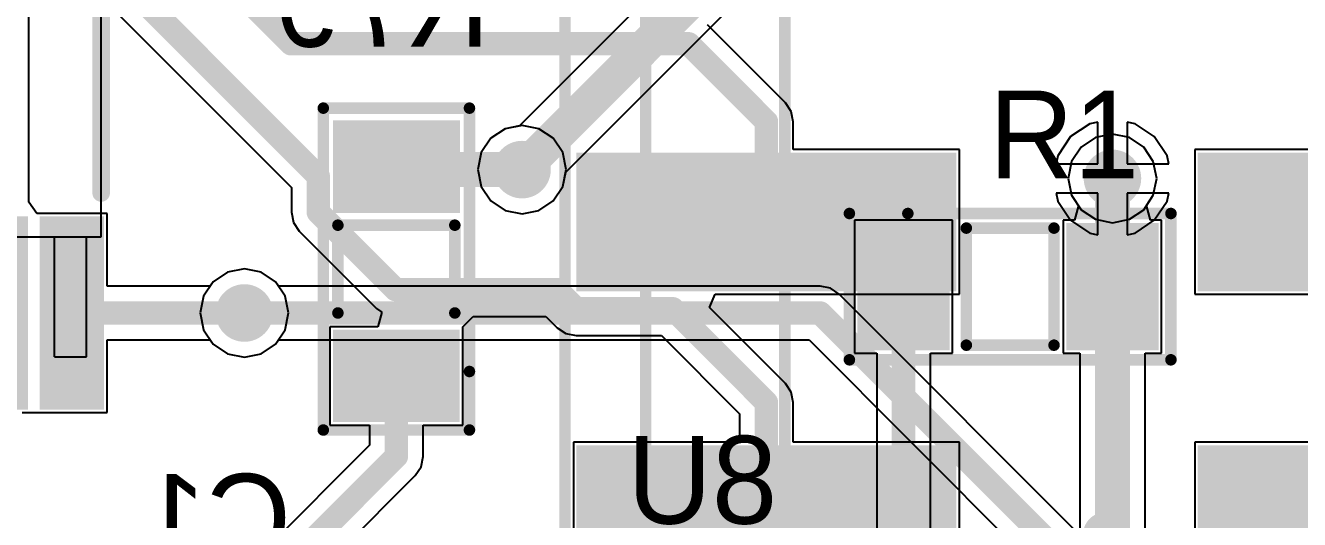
# Model space of a CAD drawing. Header units: millimetres. Extents: x 3.6 to 6.79, y 1.07 to 2.73.
# Drawn here: x 3.8921 to 4.328, y 2.0874 to 2.2562 of the extents above; entities that cross this region are included whole.
import ezdxf

# ---------------------------------------------------------------- set-up
doc = ezdxf.new("R2010")
doc.units = ezdxf.units.MM
doc.header["$MEASUREMENT"] = 0
for name, color, linetype in [('BottomLayer', 5, 'Continuous'), ('BottomOverlay', 54, 'Continuous'), ('BottomPaste', 16, 'Continuous'), ('BottomSolder', 6, 'Continuous'), ('Mechanical11', 56, 'Continuous'), ('Mechanical13', 56, 'Continuous'), ('Mechanical15', 56, 'Continuous'), ('MidLayer1', 16, 'Continuous'), ('MidLayer2', 76, 'Continuous'), ('MultiLayer', 9, 'Continuous'), ('TopLayer', 1, 'Continuous'), ('TopOverlay', 2, 'Continuous'), ('TopPaste', 8, 'Continuous'), ('TopSolder', 216, 'Continuous'), ('ViaHoleLayer', 16, 'Continuous')]:
    doc.layers.add(name, color=color, linetype=linetype)

# ---------------------------------------------------------------- blocks, each defined once
blk = doc.blocks.new('61031621121_B_11')
at = {"layer": 'BottomLayer'}
for points in [[(0.13031, 0.04528), (0.16969, 0.04528), (0.13031, 0.16732), (0.16969, 0.16732)], [(0.23031, 0.04528), (0.26969, 0.04528), (0.23031, 0.16732), (0.26969, 0.16732)], [(0.13031, -0.16732), (0.16969, -0.16732), (0.13031, -0.04528), (0.16969, -0.04528)], [(0.23031, -0.16732), (0.26969, -0.16732), (0.23031, -0.04528), (0.26969, -0.04528)]]:
    blk.add_solid(points, dxfattribs=at)
at = {"layer": 'BottomPaste'}
for points in [[(0.13031, 0.04528), (0.16969, 0.04528), (0.13031, 0.16732), (0.16969, 0.16732)], [(0.23031, 0.04528), (0.26969, 0.04528), (0.23031, 0.16732), (0.26969, 0.16732)], [(0.13031, -0.16732), (0.16969, -0.16732), (0.13031, -0.04528), (0.16969, -0.04528)], [(0.23031, -0.16732), (0.26969, -0.16732), (0.23031, -0.04528), (0.26969, -0.04528)]]:
    blk.add_solid(points, dxfattribs=at)
at = {"layer": 'BottomSolder'}
for points in [[(0.12632, 0.04128), (0.17369, 0.04128), (0.12632, 0.17132), (0.17369, 0.17132)], [(0.22631, 0.04128), (0.27369, 0.04128), (0.22631, 0.17132), (0.27369, 0.17132)], [(0.12632, -0.17132), (0.17369, -0.17132), (0.12632, -0.04128), (0.17369, -0.04128)], [(0.22631, -0.17132), (0.27369, -0.17132), (0.22631, -0.04128), (0.27369, -0.04128)]]:
    blk.add_solid(points, dxfattribs=at)
at = {"layer": 'Mechanical11', "const_width": 0.00394}
blk.add_lwpolyline([(-0.4, 0.1), (0.4, 0.1)], dxfattribs=at)
at = {"layer": 'Mechanical13', "const_width": 0.00394}
blk.add_lwpolyline([(-0.4, 0.14764), (0.4, 0.14764)], dxfattribs=at)
at = {"layer": 'Mechanical15', "const_width": 0.00394}
blk.add_lwpolyline([(-0.40787, 0.1752), (0.40787, 0.1752)], dxfattribs=at)
blk = doc.blocks.new('RES_SMD_0603_B_34')
at = {"layer": 'BottomLayer'}
for points in [[(-0.04681, -0.01772), (-0.02319, -0.01772), (-0.04681, 0.01772), (-0.02319, 0.01772)], [(0.02468, -0.01772), (0.0483, -0.01772), (0.02468, 0.01771), (0.0483, 0.01771)]]:
    blk.add_solid(points, dxfattribs=at)
at = {"layer": 'BottomOverlay', "const_width": 0.00394}
for points in [[(0.035, 0.025), (-0.055, 0.025)], [(-0.055, -0.025), (-0.055, 0.025)], [(0.055, 0.025), (0.035, 0.025)], [(0.055, -0.025), (0.055, 0.025)], [(0.015, 0.02), (-0.015, 0.02)], [(-0.015, -0.02), (-0.015, 0.02)], [(0.015, -0.02), (0.015, 0.02)], [(0.015, -0.02), (-0.015, -0.02)], [(0.055, -0.025), (-0.055, -0.025)]]:
    blk.add_lwpolyline(points, dxfattribs=at)
at = {"layer": 'BottomOverlay', "const_width": 0.00197}
for points in [[(-0.05599, 0.025, 1), (-0.05402, 0.025, 1)], [(-0.05599, 0.025, 1), (-0.05402, 0.025, 1)], [(0.03401, 0.025, 1), (0.03598, 0.025, 1)], [(0.03401, 0.025, 1), (0.03598, 0.025, 1)], [(0.05401, 0.025, 1), (0.05598, 0.025, 1)], [(0.05401, 0.025, 1), (0.05598, 0.025, 1)], [(-0.01599, 0.02, 1), (-0.01402, 0.02, 1)], [(-0.01599, 0.02, 1), (-0.01402, 0.02, 1)], [(0.01401, 0.02, 1), (0.01598, 0.02, 1)], [(0.01401, 0.02, 1), (0.01598, 0.02, 1)], [(-0.01599, -0.02, 1), (-0.01402, -0.02, 1)], [(-0.01599, -0.02, 1), (-0.01402, -0.02, 1)], [(0.01401, -0.02, 1), (0.01598, -0.02, 1)], [(0.01401, -0.02, 1), (0.01598, -0.02, 1)], [(-0.05599, -0.025, 1), (-0.05402, -0.025, 1)], [(-0.05599, -0.025, 1), (-0.05402, -0.025, 1)], [(0.05401, -0.025, 1), (0.05598, -0.025, 1)], [(0.05401, -0.025, 1), (0.05598, -0.025, 1)]]:
    blk.add_lwpolyline(points, format="xyb", close=True, dxfattribs=at)
at = {"layer": 'BottomPaste'}
for points in [[(-0.04681, -0.01772), (-0.02319, -0.01772), (-0.04681, 0.01772), (-0.02319, 0.01772)], [(0.02468, -0.01772), (0.0483, -0.01772), (0.02468, 0.01771), (0.0483, 0.01771)]]:
    blk.add_solid(points, dxfattribs=at)
at = {"layer": 'BottomSolder'}
for points in [[(-0.05081, -0.02172), (-0.01919, -0.02172), (-0.05081, 0.02172), (-0.01919, 0.02172)], [(0.02068, -0.02172), (0.0523, -0.02172), (0.02068, 0.02171), (0.0523, 0.02171)]]:
    blk.add_solid(points, dxfattribs=at)
blk = doc.blocks.new('RES_SMD_0603_102')
at = {"layer": 'TopLayer'}
for points in [[(-0.04681, -0.01772), (-0.02319, -0.01772), (-0.04681, 0.01772), (-0.02319, 0.01772)], [(0.02468, -0.01771), (0.0483, -0.01771), (0.02468, 0.01772), (0.0483, 0.01772)]]:
    blk.add_solid(points, dxfattribs=at)
at = {"layer": 'TopOverlay', "const_width": 0.00394}
for points in [[(0.055, 0.025), (-0.055, 0.025)], [(-0.055, 0.025), (-0.055, -0.025)], [(0.055, 0.025), (0.055, -0.025)], [(0.015, 0.02), (-0.015, 0.02)], [(-0.015, 0.02), (-0.015, -0.02)], [(0.015, 0.02), (0.015, -0.02)], [(0.015, -0.02), (-0.015, -0.02)], [(0.035, -0.025), (-0.055, -0.025)], [(0.055, -0.025), (0.035, -0.025)]]:
    blk.add_lwpolyline(points, dxfattribs=at)
at = {"layer": 'TopOverlay', "const_width": 0.00197}
for points in [[(-0.05599, 0.025, 1), (-0.05402, 0.025, 1)], [(-0.05599, 0.025, 1), (-0.05402, 0.025, 1)], [(0.05401, 0.025, 1), (0.05598, 0.025, 1)], [(0.05401, 0.025, 1), (0.05598, 0.025, 1)], [(-0.01599, 0.02, 1), (-0.01402, 0.02, 1)], [(-0.01599, 0.02, 1), (-0.01402, 0.02, 1)], [(0.01401, 0.02, 1), (0.01598, 0.02, 1)], [(0.01401, 0.02, 1), (0.01598, 0.02, 1)], [(-0.01599, -0.02, 1), (-0.01402, -0.02, 1)], [(-0.01599, -0.02, 1), (-0.01402, -0.02, 1)], [(0.01401, -0.02, 1), (0.01598, -0.02, 1)], [(0.01401, -0.02, 1), (0.01598, -0.02, 1)], [(-0.05599, -0.025, 1), (-0.05402, -0.025, 1)], [(-0.05599, -0.025, 1), (-0.05402, -0.025, 1)], [(0.03401, -0.025, 1), (0.03598, -0.025, 1)], [(0.03401, -0.025, 1), (0.03598, -0.025, 1)], [(0.05401, -0.025, 1), (0.05598, -0.025, 1)], [(0.05401, -0.025, 1), (0.05598, -0.025, 1)]]:
    blk.add_lwpolyline(points, format="xyb", close=True, dxfattribs=at)
at = {"layer": 'TopPaste'}
for points in [[(-0.04681, -0.01772), (-0.02319, -0.01772), (-0.04681, 0.01772), (-0.02319, 0.01772)], [(0.02468, -0.01771), (0.0483, -0.01771), (0.02468, 0.01772), (0.0483, 0.01772)]]:
    blk.add_solid(points, dxfattribs=at)
at = {"layer": 'TopSolder'}
for points in [[(-0.05081, -0.02172), (-0.01919, -0.02172), (-0.05081, 0.02172), (-0.01919, 0.02172)], [(0.02068, -0.02171), (0.0523, -0.02171), (0.02068, 0.02172), (0.0523, 0.02172)]]:
    blk.add_solid(points, dxfattribs=at)
blk = doc.blocks.new('SOP65P640X110_16N_B_147')
at = {"layer": 'BottomLayer'}
blk.add_solid([(0.086, 0.083), (0.144, 0.083), (0.086, 0.097), (0.144, 0.097)], dxfattribs=at)
at = {"layer": 'BottomOverlay', "const_width": 0.006}
blk.add_lwpolyline([(0.074, 0.1), (-0.074, 0.1)], dxfattribs=at)
at = {"layer": 'BottomOverlay', "const_width": 0.003}
blk.add_lwpolyline([(0.0725, 0.1, 1), (0.0755, 0.1, 1)], format="xyb", close=True, dxfattribs=at)
at = {"layer": 'BottomPaste'}
blk.add_solid([(0.086, 0.083), (0.144, 0.083), (0.086, 0.097), (0.144, 0.097)], dxfattribs=at)
at = {"layer": 'BottomSolder'}
for points in [[(0.082, 0.079), (0.148, 0.079), (0.082, 0.101), (0.148, 0.101)], [(0.082, 0.053), (0.148, 0.053), (0.082, 0.075), (0.148, 0.075)]]:
    blk.add_solid(points, dxfattribs=at)
at = {"layer": 'Mechanical13'}
for points in [[(0.089, 0.1), (-0.089, 0.1)], [(0.089, -0.1), (0.089, 0.1)], [(0.13, 0.095), (0.089, 0.095)], [(0.089, 0.084), (0.089, 0.095)], [(0.13, 0.084), (0.13, 0.095)], [(0.13, 0.084), (0.089, 0.084)]]:
    blk.add_lwpolyline(points, dxfattribs=at)
for points in [[(0.089, 0.1, 1), (0.089, 0.1, 1)], [(0.089, 0.1, 1), (0.089, 0.1, 1)], [(0.089, 0.095, 1), (0.089, 0.095, 1)], [(0.089, 0.095, 1), (0.089, 0.095, 1)], [(0.13, 0.095, 1), (0.13, 0.095, 1)], [(0.13, 0.095, 1), (0.13, 0.095, 1)], [(0.089, 0.084, 1), (0.089, 0.084, 1)], [(0.089, 0.084, 1), (0.089, 0.084, 1)], [(0.13, 0.084, 1), (0.13, 0.084, 1)], [(0.13, 0.084, 1), (0.13, 0.084, 1)]]:
    blk.add_lwpolyline(points, format="xyb", close=True, dxfattribs=at)
blk = doc.blocks.new('SOIC127P599X175_8N_150')
at = {"layer": 'Mechanical13'}
for points, const_width in [([(-0.15512, 0.09075, 1), (-0.16299, 0.09075, 1)], 0.00787), ([(-0.16496, 0.09075, 1), (-0.16102, 0.09075, 1)], 0.00394)]:
    blk.add_lwpolyline(points, format="xyb", close=True, dxfattribs=dict(at, const_width=const_width))
at = {"layer": 'TopOverlay'}
for points, const_width in [([(-0.15512, 0.09075, 1), (-0.16299, 0.09075, 1)], 0.00787), ([(-0.16496, 0.09075, 1), (-0.16102, 0.09075, 1)], 0.00394)]:
    blk.add_lwpolyline(points, format="xyb", close=True, dxfattribs=dict(at, const_width=const_width))

msp = doc.modelspace()

# ---------------------------------------------------------------- linework, layer by layer
at = {"layer": 'BottomLayer'}
for p, q in [((3.9047, 2.27932), (3.98311, 2.20092)), ((3.89322, 2.19585), (3.89322, 2.26964)), ((4.15211, 2.22987), (4.12549, 2.25649)), ((4.1541, 2.22689), (4.15211, 2.22987)), ((4.1548, 2.22338), (4.1541, 2.22689)), ((4.1548, 2.21383), (4.1548, 2.22338)), ((4.264, 2.21913), (4.25821, 2.21798)), ((4.26979, 2.21798), (4.264, 2.21913)), ((4.2533, 2.2147), (4.25002, 2.20979)), ((4.25821, 2.21798), (4.2533, 2.2147)), ((4.2747, 2.2147), (4.26979, 2.21798)), ((4.27798, 2.20979), (4.2747, 2.2147)), ((4.21165, 2.21383), (4.1548, 2.21383)), ((4.21165, 2.16446), (4.21165, 2.21383)), ((4.34904, 2.21383), (4.2922, 2.21383)), ((4.2922, 2.21383), (4.2922, 2.16446)), ((4.25002, 2.20979), (4.24887, 2.204)), ((4.27914, 2.204), (4.27798, 2.20979)), ((4.24887, 2.204), (4.25002, 2.19821)), ((4.27798, 2.19821), (4.27914, 2.204)), ((3.98311, 2.20092), (3.98311, 2.19246)), ((4.25002, 2.19821), (4.2533, 2.1933)), ((4.2747, 2.1933), (4.27798, 2.19821)), ((3.896, 2.192), (3.89322, 2.19585)), ((4.2533, 2.1933), (4.25821, 2.19002)), ((4.26979, 2.19002), (4.2747, 2.1933)), ((3.899, 2.192), (3.896, 2.192)), ((3.92, 2.192), (3.899, 2.192)), ((3.92, 2.16718), (3.92, 2.192)), ((3.98311, 2.19246), (3.98381, 2.18895)), ((3.98381, 2.18895), (3.98579, 2.18598)), ((4.25821, 2.19002), (4.264, 2.18886)), ((4.264, 2.18886), (4.26979, 2.19002)), ((3.98579, 2.18598), (4.01226, 2.15951)), ((3.96121, 2.17198), (3.9563, 2.1687)), ((3.967, 2.17313), (3.96121, 2.17198)), ((3.97279, 2.17198), (3.967, 2.17313)), ((3.9777, 2.1687), (3.97279, 2.17198)), ((3.95528, 2.16718), (3.92, 2.16718)), ((3.9563, 2.1687), (3.95528, 2.16718)), ((3.98098, 2.16379), (3.9777, 2.1687)), ((3.98213, 2.158), (3.98098, 2.16379)), ((4.12614, 2.15984), (4.12805, 2.16446)), ((4.12805, 2.16446), (4.21165, 2.16446)), ((4.2922, 2.16446), (4.42424, 2.16446)), ((3.98098, 2.15221), (3.98213, 2.158)), ((4.01226, 2.15951), (4.01404, 2.15832)), ((4.01404, 2.15832), (4.01267, 2.15332)), ((4.15211, 2.13387), (4.12614, 2.15984)), ((4.01267, 2.15332), (3.99628, 2.15332)), ((3.99628, 2.15332), (3.99628, 2.1197)), ((4.04171, 2.15332), (4.04526, 2.15682)), ((4.04171, 2.15182), (4.04171, 2.15332)), ((4.04526, 2.15682), (4.07011, 2.15682)), ((4.07011, 2.15682), (4.07397, 2.15297)), ((3.9777, 2.1473), (3.98098, 2.15221)), ((4.04171, 2.1197), (4.04171, 2.15182)), ((4.07397, 2.15297), (4.07694, 2.15098)), ((4.07694, 2.15098), (4.08046, 2.15028)), ((4.08046, 2.15028), (4.10974, 2.15028)), ((4.10974, 2.15028), (4.13645, 2.12358)), ((3.92, 2.124), (3.92, 2.14882)), ((3.92, 2.14882), (3.95528, 2.14882)), ((3.95528, 2.14882), (3.9563, 2.1473)), ((3.9563, 2.1473), (3.96121, 2.14402)), ((3.97279, 2.14402), (3.9777, 2.1473)), ((3.96121, 2.14402), (3.967, 2.14287)), ((3.967, 2.14287), (3.97279, 2.14402)), ((4.1541, 2.13089), (4.15211, 2.13387)), ((4.1548, 2.12738), (4.1541, 2.13089)), ((4.1548, 2.11383), (4.1548, 2.12738)), ((3.891, 2.124), (3.894, 2.124)), ((3.894, 2.124), (3.899, 2.124)), ((3.899, 2.124), (3.92, 2.124)), ((4.13645, 2.12358), (4.13645, 2.11383)), ((3.99628, 2.1197), (4.00982, 2.1197)), ((4.00982, 2.1197), (4.00982, 2.1128)), ((4.02817, 2.109), (4.02817, 2.1197)), ((4.02817, 2.1197), (4.04171, 2.1197)), ((4.00982, 2.1128), (3.92851, 2.03149)), ((4.13645, 2.11383), (4.0796, 2.11383)), ((4.0796, 2.11383), (4.0796, 2.06446)), ((4.21165, 2.11383), (4.1548, 2.11383)), ((4.21165, 2.06446), (4.21165, 2.11383)), ((4.42424, 2.11383), (4.2922, 2.11383)), ((4.2922, 2.11383), (4.2922, 2.06446)), ((4.02548, 2.10251), (4.02747, 2.10548)), ((4.02747, 2.10548), (4.02817, 2.109)), ((3.94418, 2.0212), (4.02548, 2.10251))]:
    msp.add_line(p, q, dxfattribs=at)
for points, const_width in [([(3.87, 2.327), (3.99228, 2.20472)], 0.008), ([(3.938, 2.295), (3.983, 2.25)], 0.008), ([(3.983, 2.25), (4.119, 2.25)], 0.008), ([(4.119, 2.25), (4.14562, 2.22338)], 0.008), ([(4.14562, 2.18914), (4.14562, 2.22338)], 0.008), ([(4.019, 2.208), (4.02, 2.207)], 0.012), ([(4.02, 2.207), (4.062, 2.207)], 0.012), ([(3.99228, 2.19246), (3.99228, 2.20472)], 0.008), ([(3.99228, 2.19246), (4.01875, 2.166)], 0.008), ([(4.01875, 2.166), (4.07391, 2.166)], 0.008), ([(4.07391, 2.166), (4.08046, 2.15946)], 0.008), ([(4.08046, 2.15946), (4.11354, 2.15946)], 0.008), ([(4.11354, 2.15946), (4.14562, 2.12738)], 0.008), ([(3.908, 2.158), (3.967, 2.158)], 0.008), ([(4.019, 2.109), (4.019, 2.13651)], 0.008), ([(4.14562, 2.08914), (4.14562, 2.12738)], 0.008), ([(3.935, 2.025), (4.019, 2.109)], 0.008)]:
    msp.add_lwpolyline(points, dxfattribs=dict(at, const_width=const_width))
for points, const_width in [([(3.981, 2.25, 1), (3.985, 2.25, 1)], 0.004), ([(3.981, 2.25, 1), (3.985, 2.25, 1)], 0.004), ([(4.117, 2.25, 1), (4.121, 2.25, 1)], 0.004), ([(4.117, 2.25, 1), (4.121, 2.25, 1)], 0.004), ([(4.14362, 2.22338, 1), (4.14762, 2.22338, 1)], 0.004), ([(4.14362, 2.22338, 1), (4.14762, 2.22338, 1)], 0.004), ([(4.05708, 2.207, 1), (4.06692, 2.207, 1)], 0.00984), ([(4.016, 2.208, 1), (4.022, 2.208, 1)], 0.006), ([(4.017, 2.207, 1), (4.023, 2.207, 1)], 0.006), ([(4.017, 2.207, 1), (4.023, 2.207, 1)], 0.006), ([(4.059, 2.207, 1), (4.065, 2.207, 1)], 0.006), ([(4.25908, 2.204, 1), (4.26892, 2.204, 1)], 0.00984), ([(3.99028, 2.20472, 1), (3.99428, 2.20472, 1)], 0.004), ([(3.99028, 2.20472, 1), (3.99428, 2.20472, 1)], 0.004), ([(3.99028, 2.19246, 1), (3.99428, 2.19246, 1)], 0.004), ([(3.99028, 2.19246, 1), (3.99428, 2.19246, 1)], 0.004), ([(4.14362, 2.18914, 1), (4.14762, 2.18914, 1)], 0.004), ([(3.96208, 2.158, 1), (3.97192, 2.158, 1)], 0.00984), ([(4.01675, 2.166, 1), (4.02075, 2.166, 1)], 0.004), ([(4.01675, 2.166, 1), (4.02075, 2.166, 1)], 0.004), ([(4.07191, 2.166, 1), (4.07591, 2.166, 1)], 0.004), ([(4.07191, 2.166, 1), (4.07591, 2.166, 1)], 0.004), ([(4.07846, 2.15946, 1), (4.08246, 2.15946, 1)], 0.004), ([(4.07846, 2.15946, 1), (4.08246, 2.15946, 1)], 0.004), ([(4.11154, 2.15946, 1), (4.11554, 2.15946, 1)], 0.004), ([(4.11154, 2.15946, 1), (4.11554, 2.15946, 1)], 0.004), ([(3.906, 2.158, 1), (3.91, 2.158, 1)], 0.004), ([(3.965, 2.158, 1), (3.969, 2.158, 1)], 0.004), ([(4.017, 2.13651, 1), (4.021, 2.13651, 1)], 0.004), ([(4.14362, 2.12738, 1), (4.14762, 2.12738, 1)], 0.004), ([(4.14362, 2.12738, 1), (4.14762, 2.12738, 1)], 0.004), ([(4.017, 2.109, 1), (4.021, 2.109, 1)], 0.004), ([(4.017, 2.109, 1), (4.021, 2.109, 1)], 0.004), ([(4.14362, 2.08914, 1), (4.14762, 2.08914, 1)], 0.004)]:
    msp.add_lwpolyline(points, format="xyb", close=True, dxfattribs=dict(at, const_width=const_width))
at = {"layer": 'MidLayer1'}
for p, q in [((4.16434, 2.3252), (4.06109, 2.22195)), ((4.07695, 2.20609), (4.17692, 2.30606)), ((4.259, 2.22323), (4.25626, 2.22269)), ((4.259, 2.209), (4.259, 2.22323)), ((4.27175, 2.22269), (4.269, 2.22323)), ((4.269, 2.22323), (4.269, 2.209)), ((4.05621, 2.22098), (4.0513, 2.2177)), ((4.06109, 2.22195), (4.05621, 2.22098)), ((4.25626, 2.22269), (4.2497, 2.2183)), ((4.27831, 2.2183), (4.27175, 2.22269)), ((4.0513, 2.2177), (4.04802, 2.21279)), ((4.2497, 2.2183), (4.24531, 2.21174)), ((4.28269, 2.21174), (4.27831, 2.2183)), ((4.04802, 2.21279), (4.04687, 2.207)), ((4.24531, 2.21174), (4.24477, 2.209)), ((4.28324, 2.209), (4.28269, 2.21174)), ((4.04687, 2.207), (4.04802, 2.20121)), ((4.07598, 2.20121), (4.07695, 2.20609)), ((4.24477, 2.209), (4.259, 2.209)), ((4.269, 2.209), (4.28324, 2.209)), ((4.04802, 2.20121), (4.0513, 2.1963)), ((4.0727, 2.1963), (4.07598, 2.20121)), ((4.259, 2.199), (4.24477, 2.199)), ((4.24477, 2.199), (4.24531, 2.19625)), ((4.259, 2.18476), (4.259, 2.199)), ((4.28324, 2.199), (4.269, 2.199)), ((4.269, 2.199), (4.269, 2.18476)), ((4.28269, 2.19625), (4.28324, 2.199)), ((4.0513, 2.1963), (4.05621, 2.19302)), ((4.05621, 2.19302), (4.062, 2.19187)), ((4.062, 2.19187), (4.06779, 2.19302)), ((4.06779, 2.19302), (4.0727, 2.1963)), ((4.24531, 2.19625), (4.2497, 2.18969)), ((4.27831, 2.18969), (4.28269, 2.19625)), ((4.2497, 2.18969), (4.25626, 2.18531)), ((4.27175, 2.18531), (4.27831, 2.18969)), ((4.25626, 2.18531), (4.259, 2.18476)), ((4.269, 2.18476), (4.27175, 2.18531)), ((3.96121, 2.17198), (3.9563, 2.1687)), ((3.967, 2.17313), (3.96121, 2.17198)), ((3.97279, 2.17198), (3.967, 2.17313)), ((3.9777, 2.1687), (3.97279, 2.17198)), ((3.9563, 2.1687), (3.95302, 2.16379)), ((3.97872, 2.16718), (3.9777, 2.1687)), ((4.164, 2.16718), (3.97872, 2.16718)), ((4.16751, 2.16648), (4.164, 2.16718)), ((4.17049, 2.16449), (4.16751, 2.16648)), ((3.95302, 2.16379), (3.95187, 2.158)), ((4.3358, 1.99918), (4.17049, 2.16449)), ((3.95187, 2.158), (3.95302, 2.15221)), ((3.95302, 2.15221), (3.9563, 2.1473)), ((3.9563, 2.1473), (3.96121, 2.14402)), ((3.97279, 2.14402), (3.9777, 2.1473)), ((3.9777, 2.1473), (3.97872, 2.14882)), ((3.97872, 2.14882), (4.1602, 2.14882)), ((4.1602, 2.14882), (4.32551, 1.98351)), ((3.96121, 2.14402), (3.967, 2.14287)), ((3.967, 2.14287), (3.97279, 2.14402))]:
    msp.add_line(p, q, dxfattribs=at)
for points, const_width in [([(4.062, 2.207), (4.17227, 2.31727)], 0.012), ([(3.967, 2.158), (4.164, 2.158)], 0.008), ([(4.164, 2.158), (4.332, 1.99)], 0.008)]:
    msp.add_lwpolyline(points, dxfattribs=dict(at, const_width=const_width))
for points, const_width in [([(4.05708, 2.207, 1), (4.06692, 2.207, 1)], 0.00984), ([(4.059, 2.207, 1), (4.065, 2.207, 1)], 0.006), ([(4.25908, 2.204, 1), (4.26892, 2.204, 1)], 0.00984), ([(3.96208, 2.158, 1), (3.97192, 2.158, 1)], 0.00984), ([(3.965, 2.158, 1), (3.969, 2.158, 1)], 0.004), ([(4.162, 2.158, 1), (4.166, 2.158, 1)], 0.004), ([(4.162, 2.158, 1), (4.166, 2.158, 1)], 0.004)]:
    msp.add_lwpolyline(points, format="xyb", close=True, dxfattribs=dict(at, const_width=const_width))
at = {"layer": 'MidLayer2'}
for p, q in [((4.05621, 2.22098), (4.0513, 2.2177)), ((4.062, 2.22213), (4.05621, 2.22098)), ((4.06779, 2.22098), (4.062, 2.22213)), ((4.0727, 2.2177), (4.06779, 2.22098)), ((4.264, 2.21913), (4.25821, 2.21798)), ((4.26979, 2.21798), (4.264, 2.21913)), ((4.0513, 2.2177), (4.04802, 2.21279)), ((4.07598, 2.21279), (4.0727, 2.2177)), ((4.2533, 2.2147), (4.25002, 2.20979)), ((4.25821, 2.21798), (4.2533, 2.2147)), ((4.2747, 2.2147), (4.26979, 2.21798)), ((4.27798, 2.20979), (4.2747, 2.2147)), ((4.04802, 2.21279), (4.04687, 2.207)), ((4.07713, 2.207), (4.07598, 2.21279)), ((4.04687, 2.207), (4.04802, 2.20121)), ((4.07598, 2.20121), (4.07713, 2.207)), ((4.25002, 2.20979), (4.24887, 2.204)), ((4.27914, 2.204), (4.27798, 2.20979)), ((4.24887, 2.204), (4.25002, 2.19821)), ((4.27798, 2.19821), (4.27914, 2.204)), ((4.04802, 2.20121), (4.0513, 2.1963)), ((4.0727, 2.1963), (4.07598, 2.20121)), ((4.25002, 2.19821), (4.2533, 2.1933)), ((4.2747, 2.1933), (4.27798, 2.19821)), ((4.0513, 2.1963), (4.05621, 2.19302)), ((4.05621, 2.19302), (4.062, 2.19187)), ((4.062, 2.19187), (4.06779, 2.19302)), ((4.06779, 2.19302), (4.0727, 2.1963)), ((4.2533, 2.1933), (4.25821, 2.19002)), ((4.26979, 2.19002), (4.2747, 2.1933)), ((4.25821, 2.19002), (4.264, 2.18886)), ((4.264, 2.18886), (4.26979, 2.19002)), ((3.96121, 2.17198), (3.9563, 2.1687)), ((3.967, 2.17313), (3.96121, 2.17198)), ((3.97279, 2.17198), (3.967, 2.17313)), ((3.9777, 2.1687), (3.97279, 2.17198)), ((3.9563, 2.1687), (3.95302, 2.16379)), ((3.98098, 2.16379), (3.9777, 2.1687)), ((3.95302, 2.16379), (3.95187, 2.158)), ((3.98213, 2.158), (3.98098, 2.16379)), ((3.95187, 2.158), (3.95302, 2.15221)), ((3.98098, 2.15221), (3.98213, 2.158)), ((3.95302, 2.15221), (3.9563, 2.1473)), ((3.9777, 2.1473), (3.98098, 2.15221)), ((3.9563, 2.1473), (3.96121, 2.14402)), ((3.97279, 2.14402), (3.9777, 2.1473)), ((3.96121, 2.14402), (3.967, 2.14287)), ((3.967, 2.14287), (3.97279, 2.14402))]:
    msp.add_line(p, q, dxfattribs=at)
at = {"layer": 'MidLayer2', "const_width": 0.00984}
for points in [[(4.05708, 2.207, 1), (4.06692, 2.207, 1)], [(4.25908, 2.204, 1), (4.26892, 2.204, 1)], [(3.96208, 2.158, 1), (3.97192, 2.158, 1)]]:
    msp.add_lwpolyline(points, format="xyb", close=True, dxfattribs=at)
at = {"layer": 'MultiLayer', "const_width": 0.00984}
for points in [[(4.05708, 2.207, 1), (4.06692, 2.207, 1)], [(4.25908, 2.204, 1), (4.26892, 2.204, 1)], [(3.96208, 2.158, 1), (3.97192, 2.158, 1)]]:
    msp.add_lwpolyline(points, format="xyb", close=True, dxfattribs=at)
at = {"layer": 'TopLayer'}
for p, q in [((4.05621, 2.22098), (4.0513, 2.2177)), ((4.062, 2.22213), (4.05621, 2.22098)), ((4.06779, 2.22098), (4.062, 2.22213)), ((4.0727, 2.2177), (4.06779, 2.22098)), ((4.264, 2.21913), (4.25821, 2.21798)), ((4.26979, 2.21798), (4.264, 2.21913)), ((4.0513, 2.2177), (4.04802, 2.21279)), ((4.07598, 2.21279), (4.0727, 2.2177)), ((4.2533, 2.2147), (4.25002, 2.20979)), ((4.25821, 2.21798), (4.2533, 2.2147)), ((4.2747, 2.2147), (4.26979, 2.21798)), ((4.27798, 2.20979), (4.2747, 2.2147)), ((4.04802, 2.21279), (4.04687, 2.207)), ((4.07713, 2.207), (4.07598, 2.21279)), ((4.04687, 2.207), (4.04802, 2.20121)), ((4.07598, 2.20121), (4.07713, 2.207)), ((4.25002, 2.20979), (4.24887, 2.204)), ((4.27914, 2.204), (4.27798, 2.20979)), ((4.24887, 2.204), (4.25002, 2.19821)), ((4.27798, 2.19821), (4.27914, 2.204)), ((4.04802, 2.20121), (4.0513, 2.1963)), ((4.0727, 2.1963), (4.07598, 2.20121)), ((4.25002, 2.19821), (4.25235, 2.19472)), ((4.27565, 2.19472), (4.27798, 2.19821)), ((4.0513, 2.1963), (4.05621, 2.19302)), ((4.05621, 2.19302), (4.062, 2.19187)), ((4.062, 2.19187), (4.06779, 2.19302)), ((4.06779, 2.19302), (4.0727, 2.1963)), ((4.25235, 2.19472), (4.25098, 2.18972)), ((4.27702, 2.18972), (4.27565, 2.19472)), ((4.20932, 2.18971), (4.1757, 2.18971)), ((4.1757, 2.18971), (4.1757, 2.14428)), ((4.20932, 2.14428), (4.20932, 2.18971)), ((4.25098, 2.18972), (4.24719, 2.18972)), ((4.24719, 2.18972), (4.24719, 2.14428)), ((4.28081, 2.18972), (4.27702, 2.18972)), ((4.28081, 2.14428), (4.28081, 2.18972)), ((3.96121, 2.17198), (3.9563, 2.1687)), ((3.967, 2.17313), (3.96121, 2.17198)), ((3.97279, 2.17198), (3.967, 2.17313)), ((3.9777, 2.1687), (3.97279, 2.17198)), ((3.9563, 2.1687), (3.95302, 2.16379)), ((3.98098, 2.16379), (3.9777, 2.1687)), ((3.95302, 2.16379), (3.95187, 2.158)), ((3.98213, 2.158), (3.98098, 2.16379)), ((3.95187, 2.158), (3.95302, 2.15221)), ((3.98098, 2.15221), (3.98213, 2.158)), ((3.95302, 2.15221), (3.9563, 2.1473)), ((3.9777, 2.1473), (3.98098, 2.15221)), ((3.9563, 2.1473), (3.96121, 2.14402)), ((3.97279, 2.14402), (3.9777, 2.1473)), ((3.96121, 2.14402), (3.967, 2.14287)), ((3.967, 2.14287), (3.97279, 2.14402)), ((4.1757, 2.14428), (4.18334, 2.14428)), ((4.18334, 2.14428), (4.18334, 2.06313)), ((4.20169, 2.06422), (4.20169, 2.14428)), ((4.20169, 2.14428), (4.20932, 2.14428)), ((4.24719, 2.14428), (4.25279, 2.14428)), ((4.25279, 2.14428), (4.25279, 2.079)), ((4.27522, 2.08364), (4.27522, 2.14428)), ((4.27522, 2.14428), (4.28081, 2.14428))]:
    msp.add_line(p, q, dxfattribs=at)
for points, const_width in [([(4.05708, 2.207, 1), (4.06692, 2.207, 1)], 0.00984), ([(4.25908, 2.204, 1), (4.26892, 2.204, 1)], 0.00984), ([(4.261, 2.204, 1), (4.267, 2.204, 1)], 0.006), ([(4.19051, 2.167, 1), (4.19451, 2.167, 1)], 0.004), ([(4.261, 2.167, 1), (4.267, 2.167, 1)], 0.006), ([(4.261, 2.167, 1), (4.267, 2.167, 1)], 0.006), ([(3.96208, 2.158, 1), (3.97192, 2.158, 1)], 0.00984)]:
    msp.add_lwpolyline(points, format="xyb", close=True, dxfattribs=dict(at, const_width=const_width))
for points, const_width in [([(4.264, 2.167), (4.264, 2.204)], 0.012), ([(4.19251, 2.02377), (4.19251, 2.167)], 0.008), ([(4.264, 2.079), (4.264, 2.167)], 0.012)]:
    msp.add_lwpolyline(points, dxfattribs=dict(at, const_width=const_width))
at = {"layer": 'ViaHoleLayer', "const_width": 0.00591}
for points in [[(4.05905, 2.207, 1), (4.06495, 2.207, 1)], [(4.26105, 2.204, 1), (4.26696, 2.204, 1)], [(3.96405, 2.158, 1), (3.96995, 2.158, 1)]]:
    msp.add_lwpolyline(points, format="xyb", close=True, dxfattribs=at)

# ---------------------------------------------------------------- block references
for name, p, rotation in [('SOP65P640X110_16N_B_147', (3.818, 2.273), 270), ('61031621121_B_11', (4.25192, 1.93914), 90), ('RES_SMD_0603_B_34', (4.019, 2.173), 270), ('RES_SMD_0603_102', (4.229, 2.167), 180), ('SOIC127P599X175_8N_150', (4.171, 1.92304), 270)]:
    msp.add_blockref(name, p, dxfattribs=dict(rotation=rotation))

# ---------------------------------------------------------------- texts
at = {"layer": 'BottomOverlay', "text_generation_flag": 2}
for s, p in [('R79', (4.051, 2.249)), ('C1', (3.983, 2.073))]:
    msp.add_text(s, height=0.03, dxfattribs=at).set_placement(p)
at = {"layer": 'TopOverlay'}
for s, p in [('R1', (4.22178, 2.204)), ('U8', (4.098, 2.086))]:
    msp.add_text(s, height=0.03, dxfattribs=at).set_placement(p)

doc.saveas('drawing.dxf')
